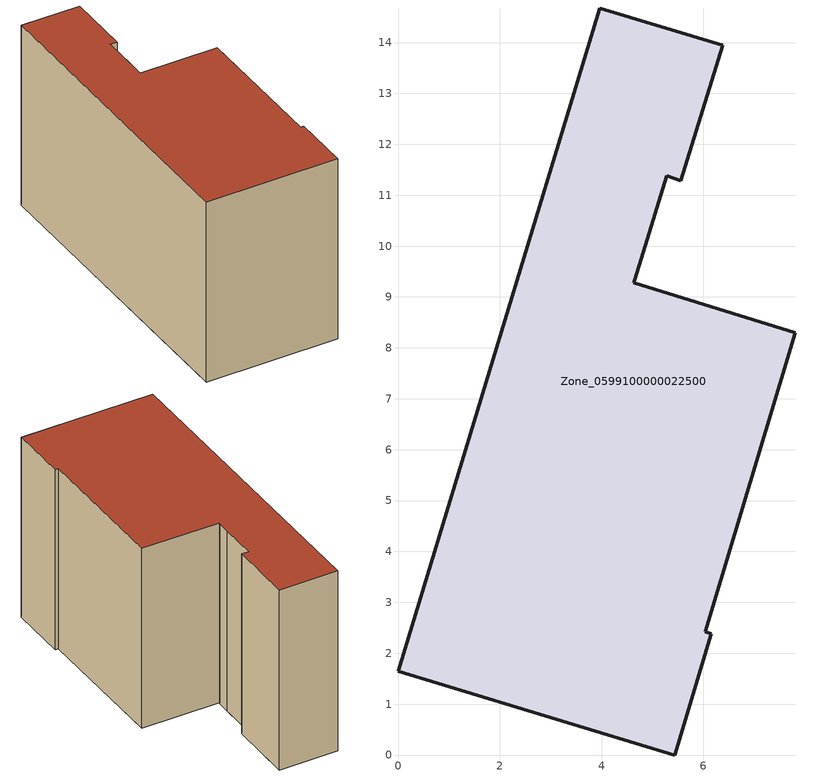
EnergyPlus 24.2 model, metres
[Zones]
Zone_0599100000022500
 floor ground (C_G): 0,1.65 3.96,14.68 6.38,13.95 5.56,11.29 5.28,11.38 4.82,9.88 4.65,9.34 4.63,9.28 7.81,8.3 6.04,2.42 6.16,2.38 5.44,0 z0
 wall outside (C_F): 7.81,8.3 4.63,9.28 4.65,9.34 4.82,9.88 5.28,11.38 5.56,11.29 6.38,13.95 3.96,14.68 0,1.65 5.44,0 6.16,2.38 6.04,2.42 7.81,8.3 z0:8.11
 roof outside (C_R): 4.82,9.88 5.28,11.38 5.56,11.29 6.38,13.95 3.96,14.68 0,1.65 5.44,0 6.16,2.38 6.04,2.42 7.81,8.3 4.63,9.28 4.65,9.34 z8.11
[BUILDING]
Pand.0599100000022500: North Axis=0; Terrain=City; Loads Convergence Tolerance Value=0.04; Temperature Convergence Tolerance Value=0.4; Solar Distribution=FullExterior; Maximum Number of Warmup Days=25; Minimum Number of Warmup Days=1
[Site:Location]
Rotterdam.The.Hague.AP_ZH_NLD Design_Conditions: Latitude=51.96; Longitude=4.45; Time Zone=1; Elevation=-4.5
[SITE:GROUNDTEMPERATURE:BUILDINGSURFACE]
18, 18, 18, 18, 18, 18, 18, 18, 18, 18, 18, 18
[MATERIAL] Thermal Absorptance=0.9; Solar Absorptance=0.7; Visible Absorptance=0.7
Name | Roughness | Thickness | Conductivity | Density | Specific Heat
G.TI.1975-1991 | MediumSmooth | 0.15 | 0.288461 | 540 | 1210
F.TI.1975-1991 | Rough | 0.3 | 0.230769 | 1920 | 840
R.TI.1975-1991 | MediumRough | 0.2 | 0.153846 | 1500 | 1000
[CONSTRUCTION]
C_G: G.TI.1975-1991
C_F: F.TI.1975-1991
C_R: R.TI.1975-1991
[ZONE]
Zone_0599100000022500: Type=1; Multiplier=1; Ceiling Height=Autocalculate; Volume=Autocalculate; Floor Area=autocalculate; Part of Total Floor Area=Yes
[ZONEINFILTRATION:DESIGNFLOWRATE]
Infil_Zone_0599100000022500: Zone or ZoneList or Space or SpaceList=Zone_0599100000022500; Schedule=AlwaysOn; Design Flow Rate Calculation Method=Flow/Area; Flow Rate per Floor Area=0.003; Constant Term Coefficient=1; Temperature Term Coefficient=0; Velocity Term Coefficient=0; Velocity Squared Term Coefficient=0
[HVACTEMPLATE:ZONE:IDEALLOADSAIRSYSTEM]
Zone_0599100000022500: Maximum Heating Supply Air Temperature=50; Minimum Cooling Supply Air Temperature=13; Maximum Heating Supply Air Humidity Ratio=0.0156; Minimum Cooling Supply Air Humidity Ratio=0.0077; Heating Limit=NoLimit; Cooling Limit=NoLimit; Dehumidification Control Type=ConstantSensibleHeatRatio; Cooling Sensible Heat Ratio=0.7; Dehumidification Setpoint=60; Humidification Control Type=None; Humidification Setpoint=30; Outdoor Air Method=None; Outdoor Air Flow Rate per Person=0.00944; Outdoor Air Flow Rate per Zone Floor Area=0; Outdoor Air Flow Rate per Zone=0; Demand Controlled Ventilation Type=None; Outdoor Air Economizer Type=NoEconomizer; Heat Recovery Type=None; Sensible Heat Recovery Effectiveness=0.7; Latent Heat Recovery Effectiveness=0.65
[ZONECONTROL:THERMOSTAT]
ThermostatControl_Zone_0599100000022500: Zone or ZoneList=Zone_0599100000022500; Control Type Schedule=DualSetpointControlType; Control 1=Thermostat_Zone_0599100000022500; Temperature Difference Between Cutout And Setpoint=0
[THERMOSTATSETPOINT:DUALSETPOINT]
Thermostat_Zone_0599100000022500: Heating Setpoint Temperature Schedule=HeatingSetpoint_Zone_0599100000022500; Cooling Setpoint Temperature Schedule=CoolingSetpoint_Zone_0599100000022500
[SCHEDULE:COMPACT]
HeatingSetpoint_Zone_0599100000022500: Through: 12/31, For: AllDays, Until: 24:00, 21
CoolingSetpoint_Zone_0599100000022500: Through: 12/31, For: AllDays, Until: 24:00, 24
DualSetpointControlType: Through: 12/31, For: AllDays, Until: 24:00, 4
AlwaysOn: Through: 12/31, For: AllDays, Until: 24:00, 1
